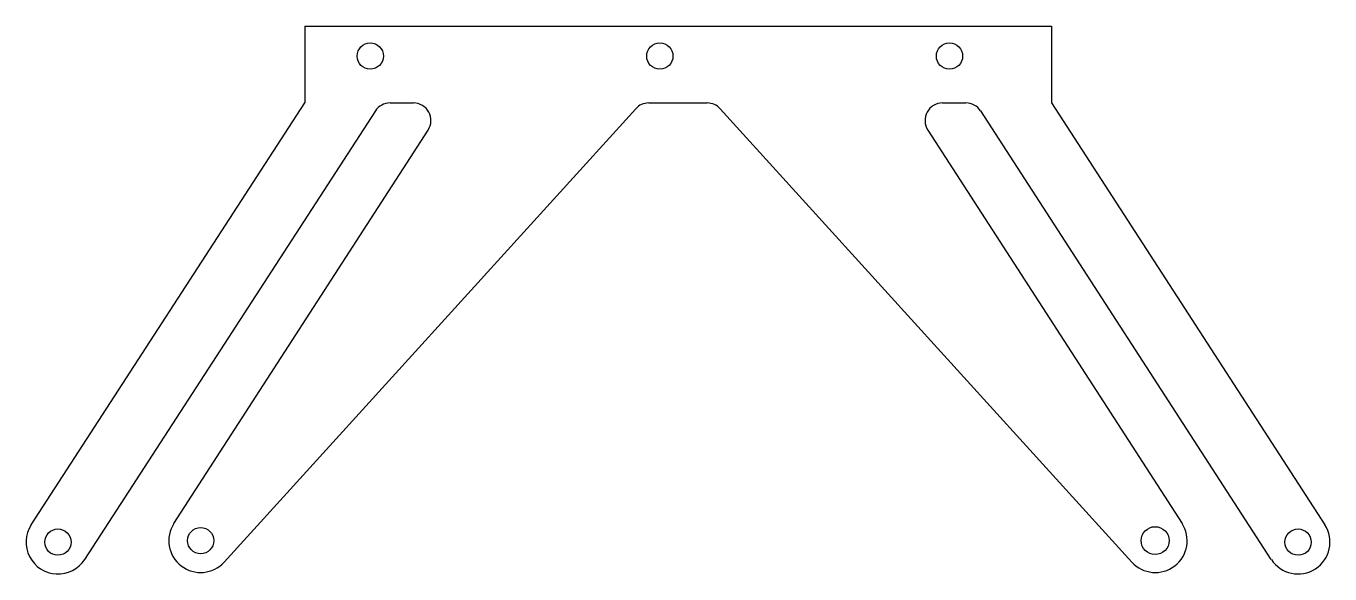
# Model space of a CAD drawing. Extents: x -185 to -25, y -118 to -51.
import ezdxf

# ---------------------------------------------------------------- set-up
doc = ezdxf.new("R2010")
doc.units = 0
doc.layers.get('0').update_dxf_attribs({"linetype": 'CONTINUOUS'})
doc.layers.add('VISIBLE', color=7, linetype='CONTINUOUS')

msp = doc.modelspace()

# ---------------------------------------------------------------- linework, layer by layer
for centre, radius in [((-142.72, -54.81), 1.61), ((-107.25, -54.81), 1.61), ((-71.77, -54.81), 1.61), ((-46.58, -114.17), 1.71)]:
    msp.add_circle(centre, radius)
at = {"layer": 'VISIBLE'}
for p, q in [((-150.75, -51.13), (-150.75, -60.55)), ((-150.75, -51.13), (-59.29, -51.13)), ((-59.29, -51.13), (-59.29, -60.55)), ((-184.25, -112.23), (-150.75, -60.55)), ((-140.29, -60.55), (-137.43, -60.55)), ((-108.61, -60.55), (-101.44, -60.55)), ((-72.62, -60.55), (-69.76, -60.55)), ((-59.29, -60.55), (-25.8, -112.23)), ((-142.09, -61.53), (-177.7, -116.47)), ((-110.2, -61.25), (-160.6, -116.79)), ((-49.45, -116.79), (-99.85, -61.25)), ((-32.35, -116.47), (-67.95, -61.53)), ((-166.77, -112.05), (-135.62, -63.87)), ((-74.43, -63.87), (-43.28, -112.05))]:
    msp.add_line(p, q, dxfattribs=at)
for centre in [(-180.97, -114.35), (-163.49, -114.17), (-29.07, -114.35)]:
    msp.add_circle(centre, 1.61, dxfattribs=at)
for centre, radius, start, end in [((-140.29, -62.7), 2.15, 90, 147.052), ((-137.43, -62.7), 2.15, 327.1228, 90), ((-108.61, -62.7), 2.15, 90, 137.7771), ((-101.44, -62.7), 2.15, 42.2229, 90), ((-72.62, -62.7), 2.15, 90, 212.8772), ((-69.76, -62.7), 2.15, 32.948, 90), ((-180.97, -114.35), 3.9, 147.052, 327.052), ((-163.49, -114.17), 3.9, 147.1228, 317.7771), ((-46.56, -114.17), 3.9, 222.2229, 32.8772), ((-29.07, -114.35), 3.9, 212.948, 32.948)]:
    msp.add_arc(centre, radius, start, end, dxfattribs=at)

doc.saveas('drawing.dxf')
